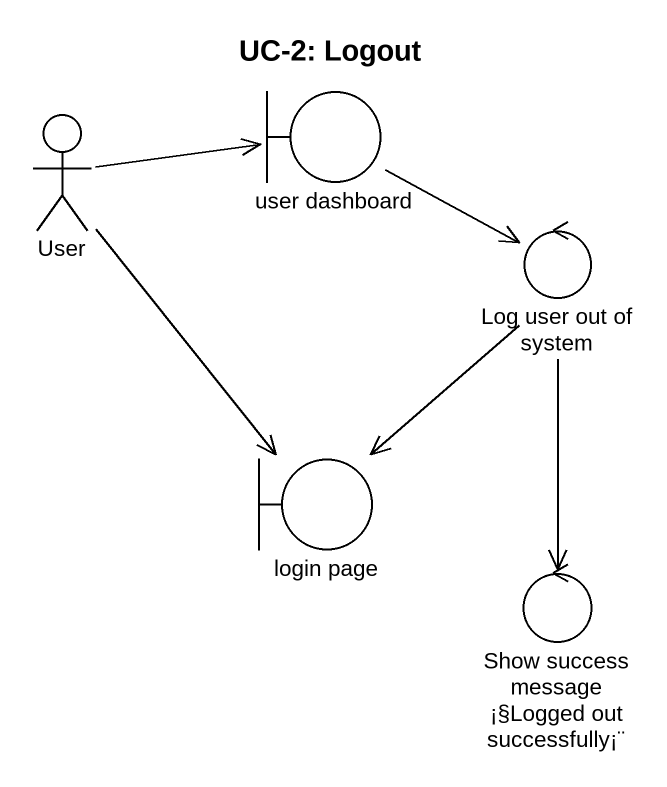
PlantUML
@startuml
title UC-2: Logout
boundary "user dashboard" as user_dashboard
actor User
control "Log user out of system" as Log_user_out_of_system
boundary "login page" as login_page
control "Show success message ¡§Logged out successfully¡¨" as Show_success_message_Logged
user_dashboard --> Log_user_out_of_system
User -right-> user_dashboard
User --> login_page
Log_user_out_of_system --> login_page
Log_user_out_of_system --> Show_success_message_Logged
@enduml
